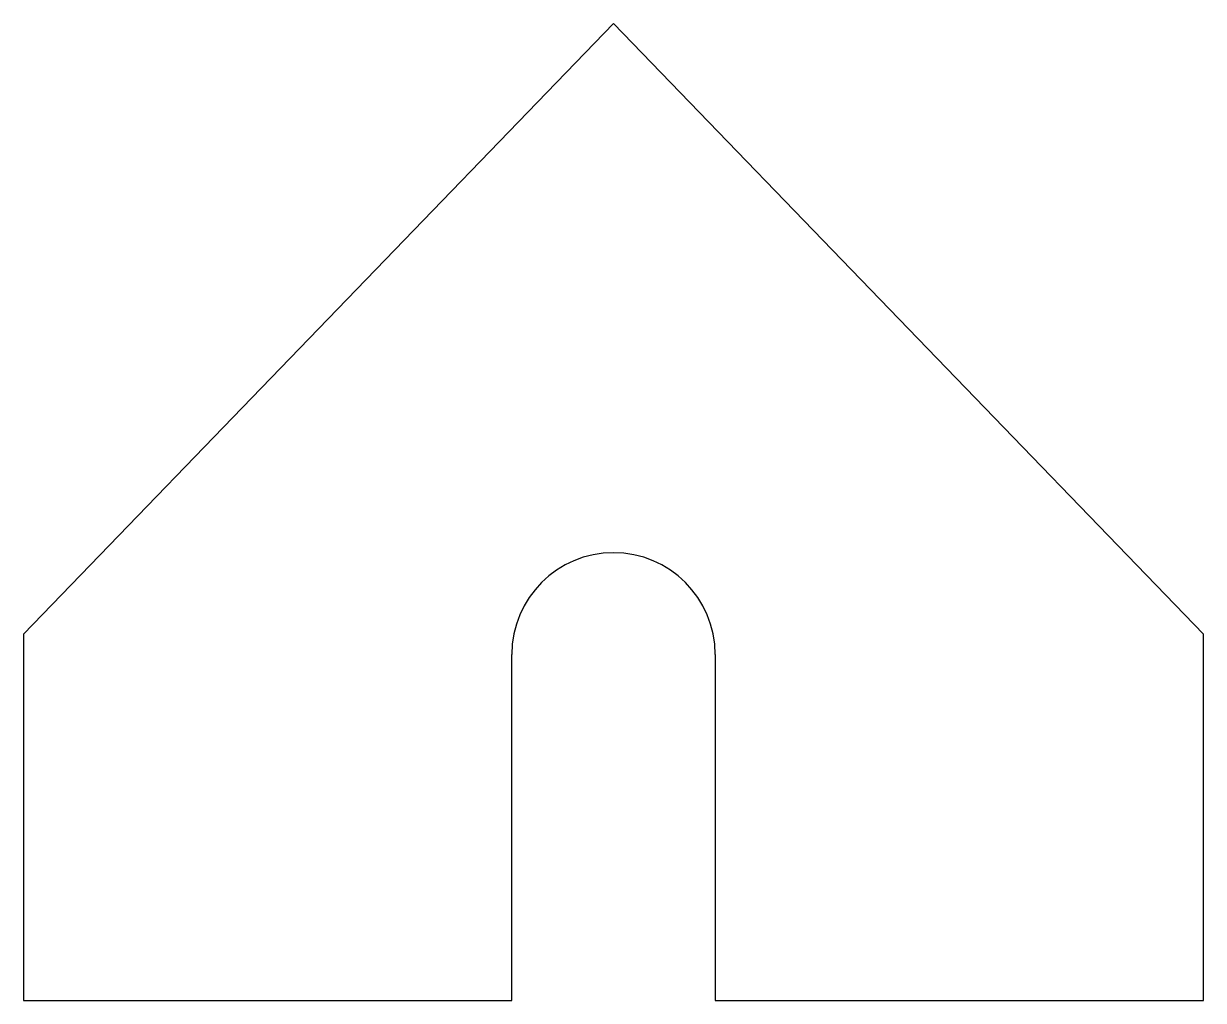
# Model space of a CAD drawing. Header units: metres. Extents: x 120 to 700, y 2200 to 2680.
import ezdxf

# ---------------------------------------------------------------- set-up
doc = ezdxf.new("R2010")
doc.units = ezdxf.units.M

msp = doc.modelspace()

# ---------------------------------------------------------------- linework, layer by layer
at = {"layer": 'PARAMETRIX'}
for p, q in [((410, 2680), (120, 2380)), ((700, 2380), (410, 2680)), ((120, 2380), (120, 2200)), ((700, 2200), (700, 2380)), ((360, 2200), (360, 2370)), ((460, 2370), (460, 2200)), ((120, 2200), (360, 2200)), ((460, 2200), (700, 2200))]:
    msp.add_line(p, q, dxfattribs=at)
msp.add_arc((410, 2370), 50, 0, 180, dxfattribs=at)

doc.saveas('drawing.dxf')
